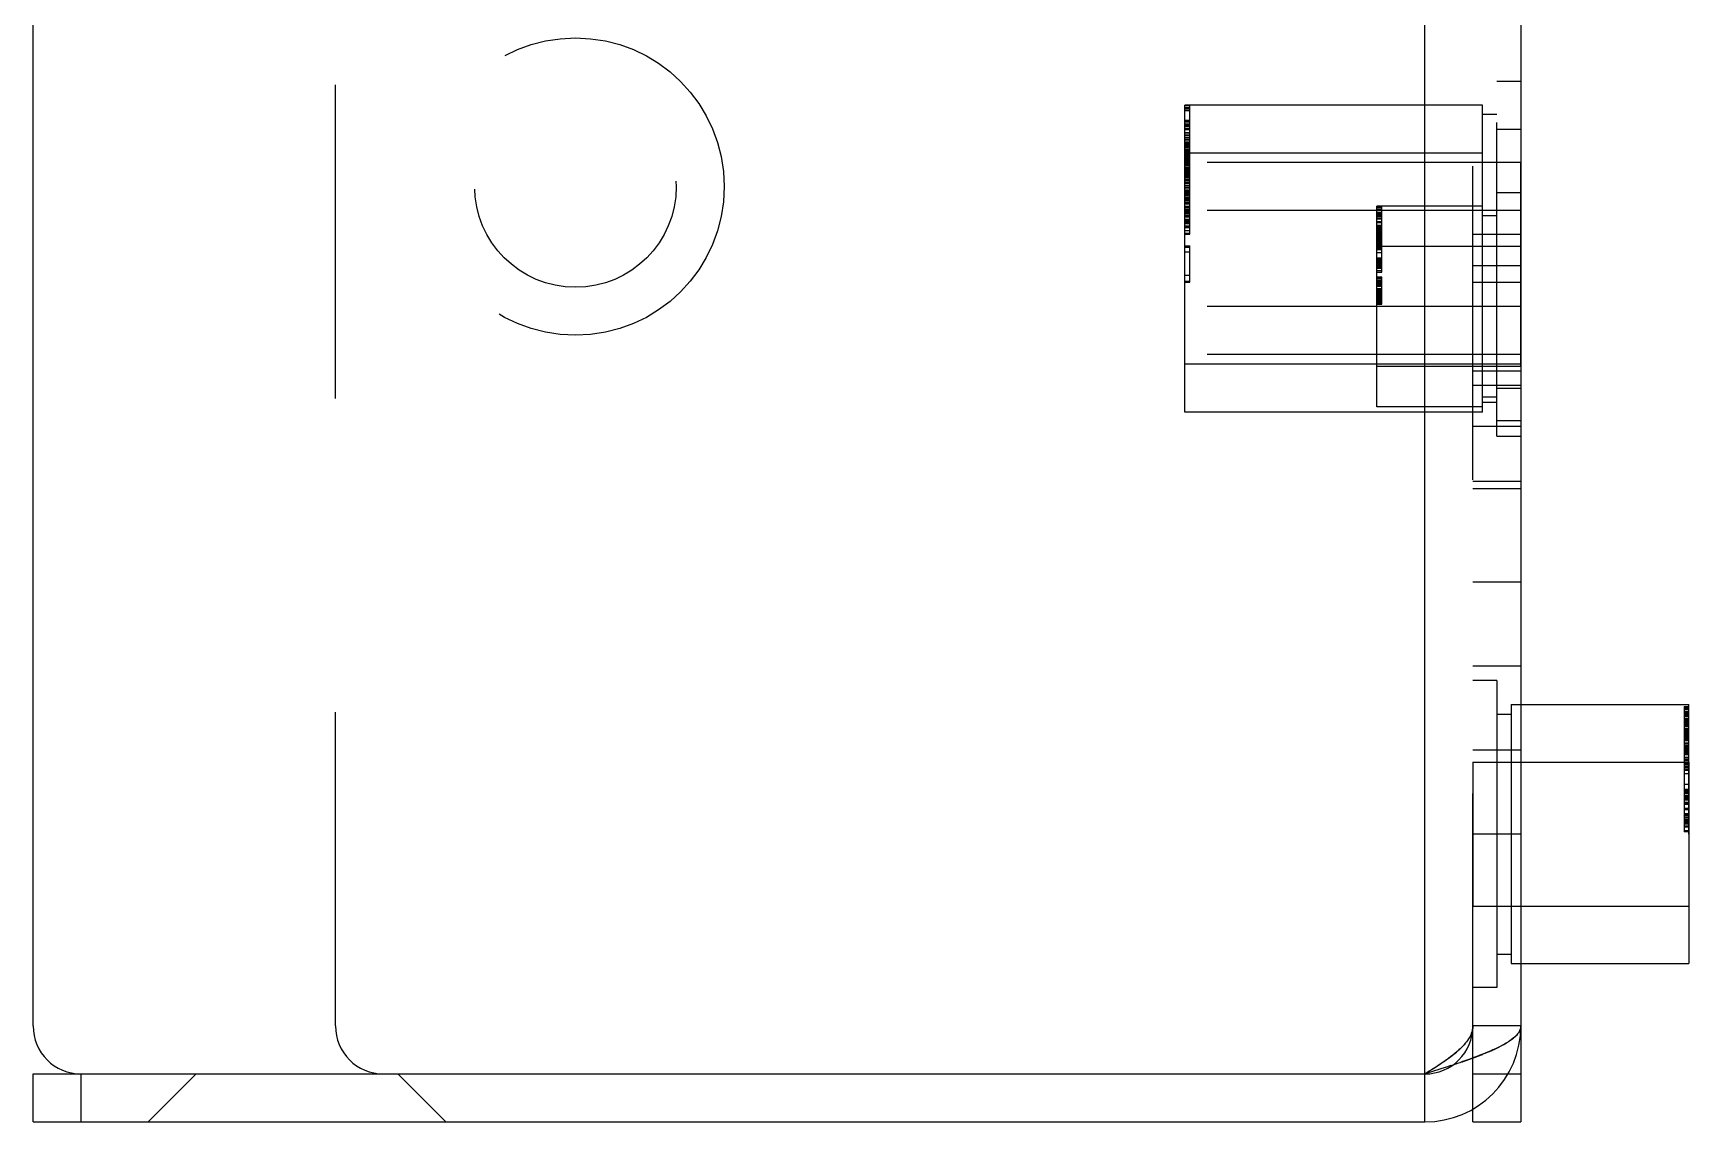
# Model space of a CAD drawing. Header units: millimetres. Extents: x 0 to 1189, y 25 to 866.
# Drawn here: x 87.34 to 121.84, y 344.47 to 367.17 of the extents above; entities that cross this region are included whole.
import ezdxf

# ---------------------------------------------------------------- set-up
doc = ezdxf.new("R2010")
doc.units = ezdxf.units.MM
doc.header["$LTSCALE"] = 65.395
doc.linetypes.add('HIDDEN', pattern=[0.2, 0.1, -0.1])
doc.layers.get('0').update_dxf_attribs({"linetype": 'CONTINUOUS'})
doc.layers.add('02___PRT_ALL_AXES', color=7, linetype='CONTINUOUS')
doc.layers.add('DEFAULT_2', color=8, linetype='HIDDEN')

msp = doc.modelspace()

# ---------------------------------------------------------------- linework, layer by layer
at = {"color": 3, "linetype": 'Continuous'}
for p, q in [((87.341, 346.466), (87.341, 602.266)), ((116.341, 345.466), (116.341, 601.766)), ((118.341, 600.766), (118.341, 344.466)), ((88.341, 345.466), (116.341, 345.466)), ((87.341, 344.466), (116.341, 344.466))]:
    msp.add_line(p, q, dxfattribs=at)
at = {"color": 7, "linetype": 'Continuous'}
for p, q in [((121.841, 350.466), (121.841, 353.166)), ((121.741, 352.603), (121.841, 352.603)), ((121.741, 352.603), (121.741, 352.524)), ((121.741, 352.524), (121.841, 352.524)), ((121.741, 351.967), (121.841, 351.967)), ((121.741, 351.967), (121.741, 351.879)), ((121.841, 351.91), (121.741, 351.91)), ((121.741, 351.879), (121.841, 351.879)), ((121.741, 351.122), (121.841, 351.122)), ((121.741, 351.122), (121.741, 350.992)), ((121.841, 351.095), (121.741, 351.095)), ((121.741, 350.992), (121.841, 350.992)), ((87.341, 345.466), (88.341, 345.466)), ((87.341, 344.466), (87.341, 345.466)), ((88.341, 344.466), (88.341, 345.466)), ((116.341, 344.466), (116.341, 345.466)), ((118.032, 345.466), (118.341, 345.466)), ((117.341, 344.466), (117.341, 344.775)), ((117.341, 344.466), (118.341, 344.466))]:
    msp.add_line(p, q, dxfattribs=at)
at = {"color": 3, "linetype": 'Continuous'}
for centre, radius, start, end in [((88.341, 346.466), 1, 180, 270), ((116.341, 346.466), 2, 270, 360), ((110.945, 363.628), 18.941, 288.246, 288.9834)]:
    msp.add_arc(centre, radius, start, end, dxfattribs=at)
for points, knots in [([(118.341, 346.466), (118.341, 346.369), (118.141, 346.139), (117.907, 346.035), (117.755, 345.966)], [0, 0, 0, 0, 0.369036, 1, 1, 1, 1]), ([(117.755, 345.966), (117.707, 345.945), (117.494, 345.854), (117.276, 345.775), (117.106, 345.716)], [0, 0, 0, 0, 0.227638, 1, 1, 1, 1])]:
    msp.add_open_spline(points, degree=3, knots=knots, dxfattribs=at)
msp.add_open_spline([(116.875, 345.639), (116.698, 345.58), (116.519, 345.523), (116.341, 345.466)], degree=3, dxfattribs=at)
at = {"layer": '02___PRT_ALL_AXES', "color": 8, "linetype": 'HIDDEN'}
for p, q in [((117.541, 365.666), (111.341, 365.666)), ((117.541, 364.666), (111.341, 364.666)), ((118.341, 364.466), (111.341, 364.466)), ((111.341, 359.266), (111.341, 364.466)), ((118.341, 360.216), (118.341, 364.466)), ((118.341, 363.466), (111.341, 363.466)), ((117.541, 363.556), (115.341, 363.556)), ((118.341, 362.716), (115.341, 362.716)), ((115.341, 359.376), (115.341, 362.716)), ((118.341, 361.466), (111.341, 361.466)), ((118.341, 360.466), (111.341, 360.466)), ((117.541, 360.266), (111.341, 360.266)), ((118.341, 360.216), (115.341, 360.216)), ((117.541, 359.266), (111.341, 359.266)), ((117.541, 359.376), (115.341, 359.376)), ((118.141, 353.166), (118.341, 353.166)), ((117.341, 351.966), (121.841, 351.966)), ((117.341, 351.966), (117.341, 348.966)), ((121.841, 351.966), (121.841, 350.466)), ((117.341, 348.966), (121.841, 348.966)), ((118.141, 347.766), (118.341, 347.766))]:
    msp.add_line(p, q, dxfattribs=at)
at = {"layer": '02___PRT_ALL_AXES', "color": 7, "linetype": 'Continuous'}
for p, q in [((118.341, 353.166), (121.841, 353.166)), ((121.841, 350.466), (121.841, 347.766)), ((118.341, 347.766), (121.841, 347.766))]:
    msp.add_line(p, q, dxfattribs=at)
at = {"layer": 'DEFAULT_2', "color": 8, "linetype": 'HIDDEN'}
for p, q in [((117.341, 344.775), (117.341, 600.766)), ((93.641, 346.466), (93.641, 374.358)), ((117.841, 366.166), (118.341, 366.166)), ((117.841, 358.766), (117.841, 366.166)), ((111.341, 361.966), (111.341, 365.666)), ((111.441, 365.664), (111.341, 365.664)), ((111.441, 365.66), (111.341, 365.66)), ((111.441, 365.652), (111.341, 365.652)), ((111.441, 365.649), (111.341, 365.649)), ((111.441, 365.607), (111.341, 365.607)), ((111.441, 365.577), (111.341, 365.577)), ((111.341, 365.553), (111.441, 365.553)), ((111.441, 362.972), (111.441, 365.664)), ((117.541, 359.266), (117.541, 365.666)), ((117.841, 365.466), (117.541, 365.466)), ((111.341, 365.354), (111.441, 365.354)), ((111.341, 365.35), (111.441, 365.35)), ((111.341, 365.348), (111.441, 365.348)), ((111.441, 365.325), (111.341, 365.325)), ((111.341, 365.317), (111.441, 365.317)), ((111.341, 365.273), (111.441, 365.273)), ((111.341, 365.26), (111.441, 365.26)), ((111.341, 365.257), (111.441, 365.257)), ((111.341, 365.245), (111.441, 365.245)), ((111.441, 365.233), (111.341, 365.233)), ((111.341, 365.221), (111.441, 365.221)), ((111.341, 365.219), (111.441, 365.219)), ((111.341, 365.176), (111.441, 365.176)), ((111.341, 365.157), (111.441, 365.157)), ((111.341, 365.097), (111.441, 365.097)), ((111.341, 365.085), (111.441, 365.085)), ((111.341, 365.045), (111.441, 365.045)), ((111.341, 365.028), (111.441, 365.028)), ((117.841, 365.166), (118.341, 365.166)), ((111.341, 364.987), (111.441, 364.987)), ((111.341, 364.952), (111.441, 364.952)), ((111.341, 364.94), (111.441, 364.94)), ((111.341, 364.901), (111.441, 364.901)), ((111.341, 364.901), (111.441, 364.901)), ((111.341, 364.886), (111.441, 364.886)), ((111.341, 364.867), (111.441, 364.867)), ((111.341, 364.858), (111.441, 364.858)), ((111.341, 364.848), (111.441, 364.848)), ((111.341, 364.828), (111.441, 364.828)), ((111.341, 364.816), (111.441, 364.816)), ((111.341, 364.814), (111.441, 364.814)), ((111.341, 364.811), (111.441, 364.811)), ((111.341, 364.806), (111.441, 364.806)), ((111.341, 364.785), (111.441, 364.785)), ((111.341, 364.753), (111.441, 364.753)), ((111.341, 364.751), (111.441, 364.751)), ((111.341, 364.735), (111.441, 364.735)), ((111.341, 364.723), (111.441, 364.723)), ((111.341, 364.718), (111.441, 364.718)), ((111.341, 364.698), (111.441, 364.698)), ((111.341, 364.684), (111.441, 364.684)), ((111.341, 364.684), (111.441, 364.684)), ((111.341, 364.677), (111.441, 364.677)), ((111.441, 364.664), (111.341, 364.664)), ((111.441, 364.66), (111.341, 364.66)), ((111.441, 364.652), (111.341, 364.652)), ((111.441, 364.649), (111.341, 364.649)), ((111.341, 364.64), (111.441, 364.64)), ((111.341, 364.638), (111.441, 364.638)), ((111.341, 364.626), (111.441, 364.626)), ((111.341, 364.626), (111.441, 364.626)), ((111.341, 364.608), (111.441, 364.608)), ((111.441, 364.607), (111.341, 364.607)), ((111.441, 364.577), (111.341, 364.577)), ((111.341, 364.561), (111.441, 364.561)), ((111.341, 364.553), (111.441, 364.553)), ((111.341, 364.536), (111.441, 364.536)), ((111.341, 364.531), (111.441, 364.531)), ((111.341, 364.527), (111.441, 364.527)), ((111.341, 364.495), (111.441, 364.495)), ((111.341, 364.493), (111.441, 364.493)), ((111.341, 364.478), (111.441, 364.478)), ((111.341, 364.462), (111.441, 364.462)), ((111.341, 364.458), (111.441, 364.458)), ((111.341, 364.441), (111.441, 364.441)), ((111.341, 364.435), (111.441, 364.435)), ((111.341, 364.434), (111.441, 364.434)), ((111.341, 364.43), (111.441, 364.43)), ((111.341, 364.413), (111.441, 364.413)), ((111.341, 364.379), (111.441, 364.379)), ((111.341, 364.369), (111.441, 364.369)), ((111.341, 364.356), (111.441, 364.356)), ((111.341, 364.354), (111.441, 364.354)), ((111.341, 364.35), (111.441, 364.35)), ((111.341, 364.349), (111.441, 364.349)), ((111.341, 364.348), (111.441, 364.348)), ((111.341, 364.335), (111.441, 364.335)), ((111.441, 364.325), (111.341, 364.325)), ((118.341, 364.466), (117.341, 364.466)), ((111.341, 364.317), (111.441, 364.317)), ((111.341, 364.288), (111.441, 364.288)), ((111.341, 364.284), (111.441, 364.284)), ((111.341, 364.273), (111.441, 364.273)), ((111.341, 364.26), (111.441, 364.26)), ((111.341, 364.259), (111.441, 364.259)), ((111.341, 364.257), (111.441, 364.257)), ((111.341, 364.25), (111.441, 364.25)), ((111.341, 364.245), (111.441, 364.245)), ((111.341, 364.235), (111.441, 364.235)), ((111.441, 364.233), (111.341, 364.233)), ((111.341, 364.225), (111.441, 364.225)), ((111.341, 364.221), (111.441, 364.221)), ((111.341, 364.219), (111.441, 364.219)), ((111.341, 364.201), (111.441, 364.201)), ((111.341, 364.196), (111.441, 364.196)), ((111.341, 364.176), (111.441, 364.176)), ((111.341, 364.157), (111.441, 364.157)), ((111.341, 364.149), (111.441, 364.149)), ((111.341, 364.115), (111.441, 364.115)), ((111.341, 364.097), (111.441, 364.097)), ((111.341, 364.085), (111.441, 364.085)), ((111.341, 364.054), (111.441, 364.054)), ((111.341, 364.049), (111.441, 364.049)), ((111.341, 364.045), (111.441, 364.045)), ((111.341, 364.028), (111.441, 364.028)), ((111.341, 363.987), (111.441, 363.987)), ((111.341, 363.952), (111.441, 363.952)), ((111.341, 363.94), (111.441, 363.94)), ((111.341, 363.901), (111.441, 363.901)), ((111.341, 363.901), (111.441, 363.901)), ((111.341, 363.886), (111.441, 363.886)), ((111.341, 363.867), (111.441, 363.867)), ((111.341, 363.858), (111.441, 363.858)), ((111.341, 363.848), (111.441, 363.848)), ((111.341, 363.828), (111.441, 363.828)), ((111.341, 363.816), (111.441, 363.816)), ((111.341, 363.814), (111.441, 363.814)), ((111.341, 363.811), (111.441, 363.811)), ((111.341, 363.806), (111.441, 363.806)), ((111.341, 363.785), (111.441, 363.785)), ((111.341, 363.753), (111.441, 363.753)), ((111.341, 363.751), (111.441, 363.751)), ((111.341, 363.735), (111.441, 363.735)), ((111.341, 363.728), (111.441, 363.728)), ((111.341, 363.723), (111.441, 363.723)), ((111.341, 363.718), (111.441, 363.718)), ((111.441, 363.716), (111.341, 363.716)), ((111.341, 363.704), (111.441, 363.704)), ((111.341, 363.698), (111.441, 363.698)), ((111.341, 363.684), (111.441, 363.684)), ((111.341, 363.684), (111.441, 363.684)), ((111.341, 363.677), (111.441, 363.677)), ((111.341, 363.64), (111.441, 363.64)), ((111.341, 363.638), (111.441, 363.638)), ((117.841, 363.841), (118.341, 363.841)), ((111.341, 363.626), (111.441, 363.626)), ((111.341, 363.626), (111.441, 363.626)), ((111.341, 363.608), (111.441, 363.608)), ((111.341, 363.607), (111.441, 363.607)), ((111.441, 363.598), (111.341, 363.598)), ((111.341, 363.561), (111.441, 363.561)), ((111.341, 363.536), (111.441, 363.536)), ((111.341, 363.531), (111.441, 363.531)), ((111.341, 363.527), (111.441, 363.527)), ((111.341, 363.495), (111.441, 363.495)), ((111.341, 363.493), (111.441, 363.493)), ((111.341, 363.478), (111.441, 363.478)), ((111.341, 363.462), (111.441, 363.462)), ((111.341, 363.458), (111.441, 363.458)), ((111.341, 363.441), (111.441, 363.441)), ((111.341, 363.435), (111.441, 363.435)), ((111.341, 363.434), (111.441, 363.434)), ((111.341, 363.43), (111.441, 363.43)), ((111.341, 363.413), (111.441, 363.413)), ((111.341, 363.379), (111.441, 363.379)), ((111.341, 363.369), (111.441, 363.369)), ((111.341, 363.356), (111.441, 363.356)), ((111.341, 363.349), (111.441, 363.349)), ((111.341, 363.335), (111.441, 363.335)), ((111.341, 363.288), (111.441, 363.288)), ((115.341, 361.466), (115.341, 363.556)), ((115.441, 363.552), (115.341, 363.552)), ((115.441, 363.533), (115.341, 363.533)), ((115.441, 363.498), (115.341, 363.498)), ((115.341, 363.477), (115.441, 363.477)), ((115.341, 363.47), (115.441, 363.47)), ((115.341, 363.466), (115.441, 363.466)), ((115.341, 363.429), (115.441, 363.429)), ((115.341, 363.412), (115.441, 363.412)), ((115.441, 363.39), (115.341, 363.39)), ((115.341, 363.386), (115.441, 363.386)), ((115.341, 363.366), (115.441, 363.366)), ((115.341, 363.359), (115.441, 363.359)), ((115.341, 363.348), (115.441, 363.348)), ((115.341, 363.334), (115.441, 363.334)), ((115.341, 363.298), (115.441, 363.298)), ((115.341, 363.295), (115.441, 363.295)), ((115.441, 362.183), (115.441, 363.552)), ((118.341, 363.466), (117.341, 363.466)), ((117.841, 363.356), (117.541, 363.356)), ((111.341, 363.284), (111.441, 363.284)), ((111.341, 363.259), (111.441, 363.259)), ((111.341, 363.25), (111.441, 363.25)), ((111.341, 363.235), (111.441, 363.235)), ((111.341, 363.225), (111.441, 363.225)), ((111.341, 363.201), (111.441, 363.201)), ((111.341, 363.196), (111.441, 363.196)), ((111.341, 363.149), (111.441, 363.149)), ((111.341, 363.118), (111.441, 363.118)), ((111.341, 363.115), (111.441, 363.115)), ((111.341, 363.054), (111.441, 363.054)), ((111.341, 363.049), (111.441, 363.049)), ((111.341, 362.996), (111.441, 362.996)), ((111.341, 362.972), (111.441, 362.972)), ((115.341, 363.237), (115.441, 363.237)), ((115.341, 363.219), (115.441, 363.219)), ((115.341, 363.154), (115.441, 363.154)), ((115.441, 363.153), (115.341, 363.153)), ((115.341, 363.15), (115.441, 363.15)), ((115.341, 363.142), (115.441, 363.142)), ((115.341, 363.135), (115.441, 363.135)), ((115.341, 363.115), (115.441, 363.115)), ((115.441, 363.108), (115.341, 363.108)), ((115.441, 363.099), (115.341, 363.099)), ((115.341, 363.087), (115.441, 363.087)), ((115.341, 363.08), (115.441, 363.08)), ((115.341, 363.075), (115.441, 363.075)), ((115.341, 363.062), (115.441, 363.062)), ((115.341, 363.052), (115.441, 363.052)), ((115.441, 363.049), (115.341, 363.049)), ((115.341, 363.038), (115.441, 363.038)), ((115.341, 363.033), (115.441, 363.033)), ((115.341, 363.018), (115.441, 363.018)), ((115.341, 363.009), (115.441, 363.009)), ((115.341, 363.005), (115.441, 363.005)), ((115.341, 363), (115.441, 363)), ((115.341, 362.994), (115.441, 362.994)), ((115.341, 362.993), (115.441, 362.993)), ((115.341, 362.972), (115.441, 362.972)), ((115.441, 362.964), (115.341, 362.964)), ((115.341, 362.963), (115.441, 362.963)), ((115.341, 362.958), (115.441, 362.958)), ((115.341, 362.956), (115.441, 362.956)), ((115.341, 362.945), (115.441, 362.945)), ((118.341, 362.966), (117.341, 362.966)), ((111.341, 362.728), (111.441, 362.728)), ((111.441, 362.716), (111.341, 362.716)), ((111.341, 362.704), (111.441, 362.704)), ((111.441, 362.598), (111.341, 362.598)), ((111.441, 361.972), (111.441, 362.728)), ((115.341, 362.94), (115.441, 362.94)), ((115.341, 362.93), (115.441, 362.93)), ((115.341, 362.925), (115.441, 362.925)), ((115.341, 362.918), (115.441, 362.918)), ((115.341, 362.914), (115.441, 362.914)), ((115.341, 362.912), (115.441, 362.912)), ((115.341, 362.905), (115.441, 362.905)), ((115.341, 362.902), (115.441, 362.902)), ((115.341, 362.901), (115.441, 362.901)), ((115.341, 362.898), (115.441, 362.898)), ((115.341, 362.894), (115.441, 362.894)), ((115.341, 362.887), (115.441, 362.887)), ((115.341, 362.883), (115.441, 362.883)), ((115.341, 362.879), (115.441, 362.879)), ((115.441, 362.879), (115.341, 362.879)), ((115.341, 362.878), (115.441, 362.878)), ((115.341, 362.87), (115.441, 362.87)), ((115.341, 362.868), (115.441, 362.868)), ((115.341, 362.868), (115.441, 362.868)), ((115.341, 362.862), (115.441, 362.862)), ((115.341, 362.854), (115.441, 362.854)), ((115.341, 362.841), (115.441, 362.841)), ((115.341, 362.841), (115.441, 362.841)), ((115.341, 362.839), (115.441, 362.839)), ((115.341, 362.832), (115.441, 362.832)), ((115.341, 362.82), (115.441, 362.82)), ((115.341, 362.82), (115.441, 362.82)), ((115.341, 362.816), (115.441, 362.816)), ((115.341, 362.815), (115.441, 362.815)), ((115.341, 362.814), (115.441, 362.814)), ((115.341, 362.8), (115.441, 362.8)), ((115.341, 362.799), (115.441, 362.799)), ((115.341, 362.797), (115.441, 362.797)), ((115.341, 362.786), (115.441, 362.786)), ((115.341, 362.774), (115.441, 362.774)), ((115.341, 362.764), (115.441, 362.764)), ((115.341, 362.763), (115.441, 362.763)), ((115.341, 362.762), (115.441, 362.762)), ((115.341, 362.749), (115.441, 362.749)), ((115.341, 362.738), (115.441, 362.738)), ((115.341, 362.733), (115.441, 362.733)), ((115.341, 362.727), (115.441, 362.727)), ((115.441, 362.722), (115.341, 362.722)), ((115.341, 362.717), (115.441, 362.717)), ((115.341, 362.717), (115.441, 362.717)), ((115.341, 362.706), (115.441, 362.706)), ((115.341, 362.706), (115.441, 362.706)), ((115.341, 362.686), (115.441, 362.686)), ((115.341, 362.678), (115.441, 362.678)), ((115.341, 362.671), (115.441, 362.671)), ((115.341, 362.66), (115.441, 362.66)), ((115.441, 362.65), (115.341, 362.65)), ((118.341, 362.716), (117.341, 362.716)), ((115.341, 362.591), (115.441, 362.591)), ((115.341, 362.481), (115.441, 362.481)), ((115.341, 362.476), (115.441, 362.476)), ((115.341, 362.448), (115.441, 362.448)), ((115.341, 362.428), (115.441, 362.428)), ((115.341, 362.403), (115.441, 362.403)), ((115.341, 362.391), (115.441, 362.391)), ((115.341, 362.39), (115.441, 362.39)), ((115.341, 362.376), (115.441, 362.376)), ((115.341, 362.371), (115.441, 362.371)), ((115.341, 362.361), (115.441, 362.361)), ((115.341, 362.35), (115.441, 362.35)), ((115.341, 362.35), (115.441, 362.35)), ((115.341, 362.346), (115.441, 362.346)), ((115.341, 362.335), (115.441, 362.335)), ((115.341, 362.325), (115.441, 362.325)), ((115.341, 362.32), (115.441, 362.32)), ((115.341, 362.305), (115.441, 362.305)), ((115.341, 362.293), (115.441, 362.293)), ((115.341, 362.278), (115.441, 362.278)), ((115.341, 362.268), (115.441, 362.268)), ((118.341, 362.316), (117.341, 362.316)), ((111.341, 362.118), (111.441, 362.118)), ((111.341, 361.996), (111.441, 361.996)), ((111.341, 361.972), (111.441, 361.972)), ((115.341, 362.22), (115.441, 362.22)), ((115.341, 362.215), (115.441, 362.215)), ((115.341, 362.183), (115.441, 362.183)), ((115.341, 362.086), (115.441, 362.086)), ((115.341, 362.08), (115.441, 362.08)), ((115.341, 362.06), (115.441, 362.06)), ((115.341, 362.022), (115.441, 362.022)), ((115.341, 362.014), (115.441, 362.014)), ((115.341, 362.005), (115.441, 362.005)), ((115.341, 362.002), (115.441, 362.002)), ((115.341, 361.982), (115.441, 361.982)), ((115.341, 361.976), (115.441, 361.976)), ((115.341, 361.971), (115.441, 361.971)), ((115.341, 361.957), (115.441, 361.957)), ((115.341, 361.93), (115.441, 361.93)), ((115.441, 361.919), (115.341, 361.919)), ((115.341, 361.908), (115.441, 361.908)), ((115.441, 361.515), (115.441, 362.086)), ((118.341, 361.966), (117.341, 361.966)), ((115.341, 361.893), (115.441, 361.893)), ((115.341, 361.888), (115.441, 361.888)), ((115.341, 361.845), (115.441, 361.845)), ((115.341, 361.844), (115.441, 361.844)), ((115.341, 361.826), (115.441, 361.826)), ((115.341, 361.815), (115.441, 361.815)), ((115.341, 361.802), (115.441, 361.802)), ((115.341, 361.798), (115.441, 361.798)), ((115.341, 361.77), (115.441, 361.77)), ((115.341, 361.769), (115.441, 361.769)), ((115.341, 361.757), (115.441, 361.757)), ((115.341, 361.742), (115.441, 361.742)), ((115.341, 361.741), (115.441, 361.741)), ((115.341, 361.727), (115.441, 361.727)), ((115.341, 361.713), (115.441, 361.713)), ((115.341, 361.713), (115.441, 361.713)), ((115.341, 361.696), (115.441, 361.696)), ((115.341, 361.685), (115.441, 361.685)), ((115.341, 361.678), (115.441, 361.678)), ((115.341, 361.666), (115.441, 361.666)), ((115.341, 361.662), (115.441, 361.662)), ((115.341, 361.648), (115.441, 361.648)), ((115.341, 361.648), (115.441, 361.648)), ((115.341, 361.644), (115.441, 361.644)), ((115.341, 361.642), (115.441, 361.642)), ((115.341, 361.632), (115.441, 361.632)), ((115.341, 361.631), (115.441, 361.631)), ((115.341, 361.63), (115.441, 361.63)), ((115.341, 361.616), (115.441, 361.616)), ((115.341, 361.606), (115.441, 361.606)), ((115.341, 361.593), (115.441, 361.593)), ((115.341, 361.592), (115.441, 361.592)), ((115.341, 361.586), (115.441, 361.586)), ((115.341, 361.583), (115.441, 361.583)), ((115.341, 361.582), (115.441, 361.582)), ((115.341, 361.57), (115.441, 361.57)), ((115.341, 361.564), (115.441, 361.564)), ((115.341, 361.562), (115.441, 361.562)), ((115.341, 361.559), (115.441, 361.559)), ((115.341, 361.546), (115.441, 361.546)), ((115.341, 361.52), (115.441, 361.52)), ((115.341, 361.518), (115.441, 361.518)), ((115.341, 361.515), (115.441, 361.515)), ((118.341, 361.466), (117.341, 361.466)), ((118.341, 360.466), (117.341, 360.466)), ((118.341, 360.266), (117.341, 360.266)), ((118.341, 360.216), (117.341, 360.216)), ((118.341, 360.116), (117.341, 360.116)), ((118.341, 359.816), (117.341, 359.816)), ((117.841, 359.576), (117.541, 359.576)), ((117.841, 359.766), (118.341, 359.766)), ((117.841, 359.466), (117.541, 359.466)), ((118.341, 358.966), (117.341, 358.966)), ((117.841, 359.091), (118.341, 359.091)), ((117.841, 358.766), (118.341, 358.766)), ((118.341, 357.816), (117.341, 357.816)), ((118.341, 357.666), (117.341, 357.666)), ((118.341, 355.716), (117.341, 355.716)), ((118.341, 353.966), (117.341, 353.966)), ((117.841, 353.666), (117.341, 353.666)), ((117.841, 353.666), (117.841, 347.266)), ((117.841, 352.966), (118.141, 352.966)), ((118.141, 353.166), (118.141, 347.766)), ((121.741, 353.126), (121.841, 353.126)), ((121.741, 353.126), (121.741, 352.603)), ((121.841, 353.123), (121.741, 353.123)), ((121.841, 353.098), (121.741, 353.098)), ((121.741, 353.09), (121.841, 353.09)), ((121.841, 353.069), (121.741, 353.069)), ((121.841, 353.054), (121.741, 353.054)), ((121.841, 353.018), (121.741, 353.018)), ((121.841, 353.018), (121.741, 353.018)), ((121.841, 353.015), (121.741, 353.015)), ((121.841, 353.006), (121.741, 353.006)), ((121.841, 352.996), (121.741, 352.996)), ((121.841, 352.992), (121.741, 352.992)), ((121.841, 352.973), (121.741, 352.973)), ((121.841, 352.957), (121.741, 352.957)), ((121.841, 352.95), (121.741, 352.95)), ((121.841, 352.941), (121.741, 352.941)), ((121.841, 352.936), (121.741, 352.936)), ((121.841, 352.921), (121.741, 352.921)), ((121.841, 352.874), (121.741, 352.874)), ((121.841, 352.871), (121.741, 352.871)), ((121.841, 352.87), (121.741, 352.87)), ((121.841, 352.852), (121.741, 352.852)), ((121.841, 352.825), (121.741, 352.825)), ((121.841, 352.803), (121.741, 352.803)), ((121.841, 352.795), (121.741, 352.795)), ((121.841, 352.786), (121.741, 352.786)), ((121.841, 352.784), (121.741, 352.784)), ((121.841, 352.767), (121.741, 352.767)), ((121.841, 352.76), (121.741, 352.76)), ((121.841, 352.731), (121.741, 352.731)), ((121.841, 352.715), (121.741, 352.715)), ((121.841, 352.706), (121.741, 352.706)), ((121.841, 352.66), (121.741, 352.66)), ((121.841, 352.658), (121.741, 352.658)), ((121.841, 352.656), (121.741, 352.656)), ((121.841, 352.652), (121.741, 352.652)), ((121.841, 352.649), (121.741, 352.649)), ((121.741, 352.644), (121.841, 352.644)), ((121.841, 352.643), (121.741, 352.643)), ((121.841, 352.616), (121.741, 352.616)), ((121.841, 352.607), (121.741, 352.607)), ((121.841, 352.607), (121.741, 352.607)), ((121.841, 352.576), (121.741, 352.576)), ((121.841, 352.574), (121.741, 352.574)), ((121.741, 352.567), (121.841, 352.567)), ((121.841, 352.566), (121.741, 352.566)), ((121.841, 352.56), (121.741, 352.56)), ((121.841, 352.559), (121.741, 352.559)), ((121.841, 352.553), (121.741, 352.553)), ((121.841, 352.527), (121.741, 352.527)), ((121.741, 352.524), (121.741, 351.967)), ((121.841, 352.518), (121.741, 352.518)), ((121.841, 352.492), (121.741, 352.492)), ((121.841, 352.474), (121.741, 352.474)), ((121.841, 352.467), (121.741, 352.467)), ((121.841, 352.456), (121.741, 352.456)), ((121.841, 352.452), (121.741, 352.452)), ((121.841, 352.44), (121.741, 352.44)), ((121.841, 352.432), (121.741, 352.432)), ((121.841, 352.429), (121.741, 352.429)), ((121.841, 352.42), (121.741, 352.42)), ((121.841, 352.411), (121.741, 352.411)), ((121.741, 352.371), (121.841, 352.371)), ((121.841, 352.362), (121.741, 352.362)), ((121.841, 352.344), (121.741, 352.344)), ((121.841, 352.34), (121.741, 352.34)), ((121.841, 352.308), (121.741, 352.308)), ((121.841, 352.289), (121.741, 352.289)), ((121.841, 352.287), (121.741, 352.287)), ((121.841, 352.285), (121.741, 352.285)), ((121.841, 352.259), (121.741, 352.259)), ((121.841, 352.254), (121.741, 352.254)), ((121.741, 352.248), (121.841, 352.248)), ((118.341, 352.216), (117.341, 352.216)), ((117.341, 351.966), (118.341, 351.966)), ((121.841, 352.244), (121.741, 352.244)), ((121.841, 352.243), (121.741, 352.243)), ((121.841, 352.238), (121.741, 352.238)), ((121.841, 352.226), (121.741, 352.226)), ((121.841, 352.225), (121.741, 352.225)), ((121.841, 352.208), (121.741, 352.208)), ((121.841, 352.186), (121.741, 352.186)), ((121.841, 352.185), (121.741, 352.185)), ((121.841, 352.167), (121.741, 352.167)), ((121.841, 352.142), (121.741, 352.142)), ((121.841, 352.135), (121.741, 352.135)), ((121.841, 352.126), (121.741, 352.126)), ((121.841, 352.117), (121.741, 352.117)), ((121.841, 352.063), (121.741, 352.063)), ((121.841, 352.047), (121.741, 352.047)), ((121.741, 352.019), (121.841, 352.019)), ((121.841, 351.993), (121.741, 351.993)), ((121.841, 351.932), (121.741, 351.932)), ((121.741, 351.913), (121.841, 351.913)), ((121.741, 351.879), (121.741, 351.122)), ((121.841, 351.856), (121.741, 351.856)), ((121.841, 351.822), (121.741, 351.822)), ((121.841, 351.794), (121.741, 351.794)), ((121.841, 351.721), (121.741, 351.721)), ((121.841, 351.499), (121.741, 351.499)), ((121.841, 351.399), (121.741, 351.399)), ((121.841, 351.367), (121.741, 351.367)), ((121.841, 351.345), (121.741, 351.345)), ((121.841, 351.325), (121.741, 351.325)), ((121.841, 351.303), (121.741, 351.303)), ((121.841, 351.262), (121.741, 351.262)), ((121.841, 351.245), (121.741, 351.245)), ((121.841, 351.223), (121.741, 351.223)), ((121.841, 351.215), (121.741, 351.215)), ((121.841, 351.204), (121.741, 351.204)), ((121.841, 351.2), (121.741, 351.2)), ((121.841, 351.183), (121.741, 351.183)), ((121.841, 351.172), (121.741, 351.172)), ((121.841, 351.126), (121.741, 351.126)), ((121.841, 351.088), (121.741, 351.088)), ((121.841, 351.085), (121.741, 351.085)), ((121.841, 351.002), (121.741, 351.002)), ((121.741, 350.992), (121.741, 350.513)), ((121.841, 350.978), (121.741, 350.978)), ((121.841, 350.973), (121.741, 350.973)), ((121.841, 350.89), (121.741, 350.89)), ((121.841, 350.887), (121.741, 350.887)), ((121.841, 350.88), (121.741, 350.88)), ((121.841, 350.857), (121.741, 350.857)), ((121.841, 350.817), (121.741, 350.817)), ((121.841, 350.803), (121.741, 350.803)), ((121.841, 350.774), (121.741, 350.774)), ((121.841, 350.762), (121.741, 350.762)), ((121.841, 350.76), (121.741, 350.76)), ((121.841, 350.751), (121.741, 350.751)), ((121.841, 350.728), (121.741, 350.728)), ((121.841, 350.725), (121.741, 350.725)), ((121.841, 350.718), (121.741, 350.718)), ((121.841, 350.695), (121.741, 350.695)), ((121.841, 350.672), (121.741, 350.672)), ((121.841, 350.631), (121.741, 350.631)), ((121.841, 350.629), (121.741, 350.629)), ((121.841, 350.612), (121.741, 350.612)), ((121.841, 350.536), (121.741, 350.536)), ((118.341, 350.466), (117.341, 350.466)), ((121.841, 350.513), (121.741, 350.513)), ((117.341, 348.966), (118.341, 348.966)), ((117.841, 347.966), (118.141, 347.966)), ((117.841, 347.266), (117.341, 347.266)), ((118.341, 346.466), (117.341, 346.466)), ((90.741, 345.466), (89.741, 344.466)), ((94.941, 345.466), (95.941, 344.466)), ((117.341, 345.466), (118.032, 345.466))]:
    msp.add_line(p, q, dxfattribs=at)
for radius in [3.1, 2.1]:
    msp.add_circle((98.641, 363.966), radius, dxfattribs=at)
for centre, radius, start, end in [((94.641, 346.466), 1, 180, 270), ((116.341, 346.466), 1, 270, 360), ((112.743, 358.388), 13.402, 289.0016, 289.5945), ((113.653, 355.833), 10.689, 289.5932, 290.2876)]:
    msp.add_arc(centre, radius, start, end, dxfattribs=at)
for points, knots in [([(117.341, 346.466), (117.341, 346.273), (116.984, 345.853), (116.584, 345.621), (116.341, 345.466)], [0, 0, 0, 0, 0.40088, 1, 1, 1, 1]), ([(118.189, 346.216), (118.212, 346.236), (118.284, 346.302), (118.341, 346.398), (118.341, 346.466)], [0, 0, 0, 0, 0.305866, 1, 1, 1, 1]), ([(116.997, 345.922), (117.025, 345.946), (117.125, 346.034), (117.215, 346.134), (117.265, 346.216)], [0, 0, 0, 0, 0.277528, 1, 1, 1, 1]), ([(117.755, 345.966), (117.78, 345.978), (117.872, 346.02), (117.962, 346.067), (118.026, 346.104)], [0, 0, 0, 0, 0.269871, 1, 1, 1, 1]), ([(116.341, 345.466), (116.4, 345.504), (116.625, 345.647), (116.847, 345.796), (116.997, 345.922)], [0, 0, 0, 0, 0.264466, 1, 1, 1, 1]), ([(117.359, 345.806), (117.394, 345.82), (117.528, 345.87), (117.66, 345.923), (117.755, 345.966)], [0, 0, 0, 0, 0.265298, 1, 1, 1, 1])]:
    msp.add_open_spline(points, degree=3, knots=knots, dxfattribs=at)
for points in [[(117.265, 346.216), (117.31, 346.291), (117.341, 346.379), (117.341, 346.466)], [(118.026, 346.104), (118.082, 346.138), (118.138, 346.174), (118.189, 346.216)]]:
    msp.add_open_spline(points, degree=3, dxfattribs=at)

doc.saveas('drawing.dxf')
